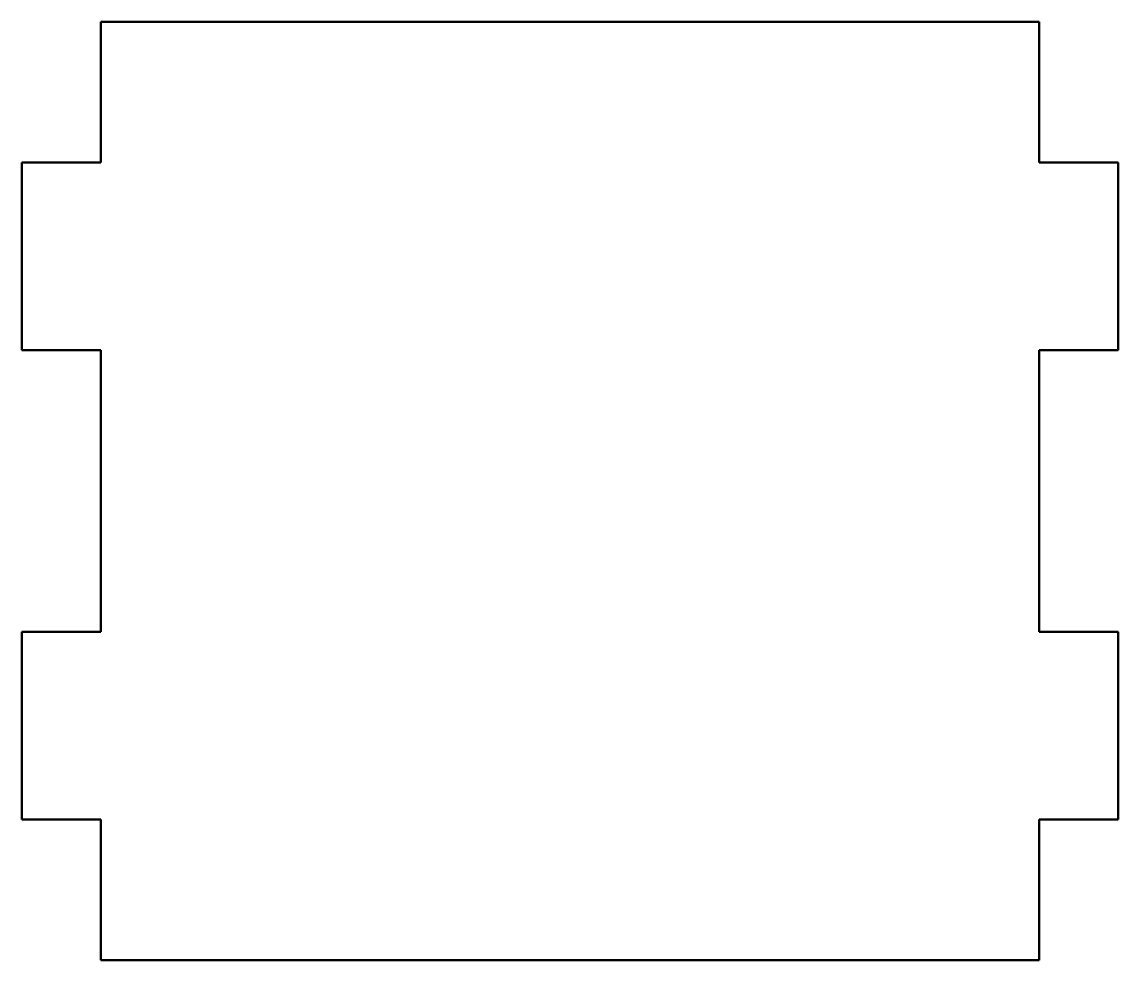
# Model space of a CAD drawing. Header units: millimetres. Extents: x -18 to 232, y 0 to 214.
import ezdxf

# ---------------------------------------------------------------- set-up
doc = ezdxf.new("R2010")
doc.units = ezdxf.units.MM
doc.layers.add('IV_OUTER_PROFILE', color=7, linetype='Continuous', lineweight=50)

msp = doc.modelspace()

# ---------------------------------------------------------------- linework, layer by layer
at = {"layer": 'IV_OUTER_PROFILE'}
for p, q in [((0, 214), (214, 214)), ((0, 181.9), (0, 214)), ((214, 214), (214, 181.9)), ((-18, 181.9), (0, 181.9)), ((-18, 139.1), (-18, 181.9)), ((214, 181.9), (232, 181.9)), ((232, 181.9), (232, 139.1)), ((0, 139.1), (-18, 139.1)), ((0, 74.9), (0, 139.1)), ((214, 139.1), (214, 74.9)), ((232, 139.1), (214, 139.1)), ((-18, 74.9), (0, 74.9)), ((-18, 32.1), (-18, 74.9)), ((214, 74.9), (232, 74.9)), ((232, 74.9), (232, 32.1)), ((0, 32.1), (-18, 32.1)), ((0, 0), (0, 32.1)), ((214, 32.1), (214, 0)), ((232, 32.1), (214, 32.1)), ((214, 0), (0, 0))]:
    msp.add_line(p, q, dxfattribs=at)

doc.saveas('drawing.dxf')
